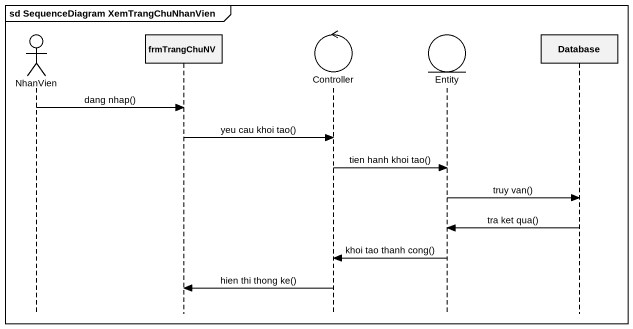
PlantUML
@startuml
mainframe sd SequenceDiagram XemTrangChuNhanVien
hide footbox
actor NhanVien
participant frmTrangChuNV
control Controller
entity "Entity" as Entity_
participant "Database" as Database_

NhanVien -> frmTrangChuNV : dang nhap()
frmTrangChuNV -> Controller : yeu cau khoi tao()
Controller -> Entity_ : tien hanh khoi tao()
Entity_ -> Database_ : truy van()
Database_ -> Entity_ : tra ket qua()
Entity_ -> Controller : khoi tao thanh cong()
Controller -> frmTrangChuNV : hien thi thong ke()
@enduml
